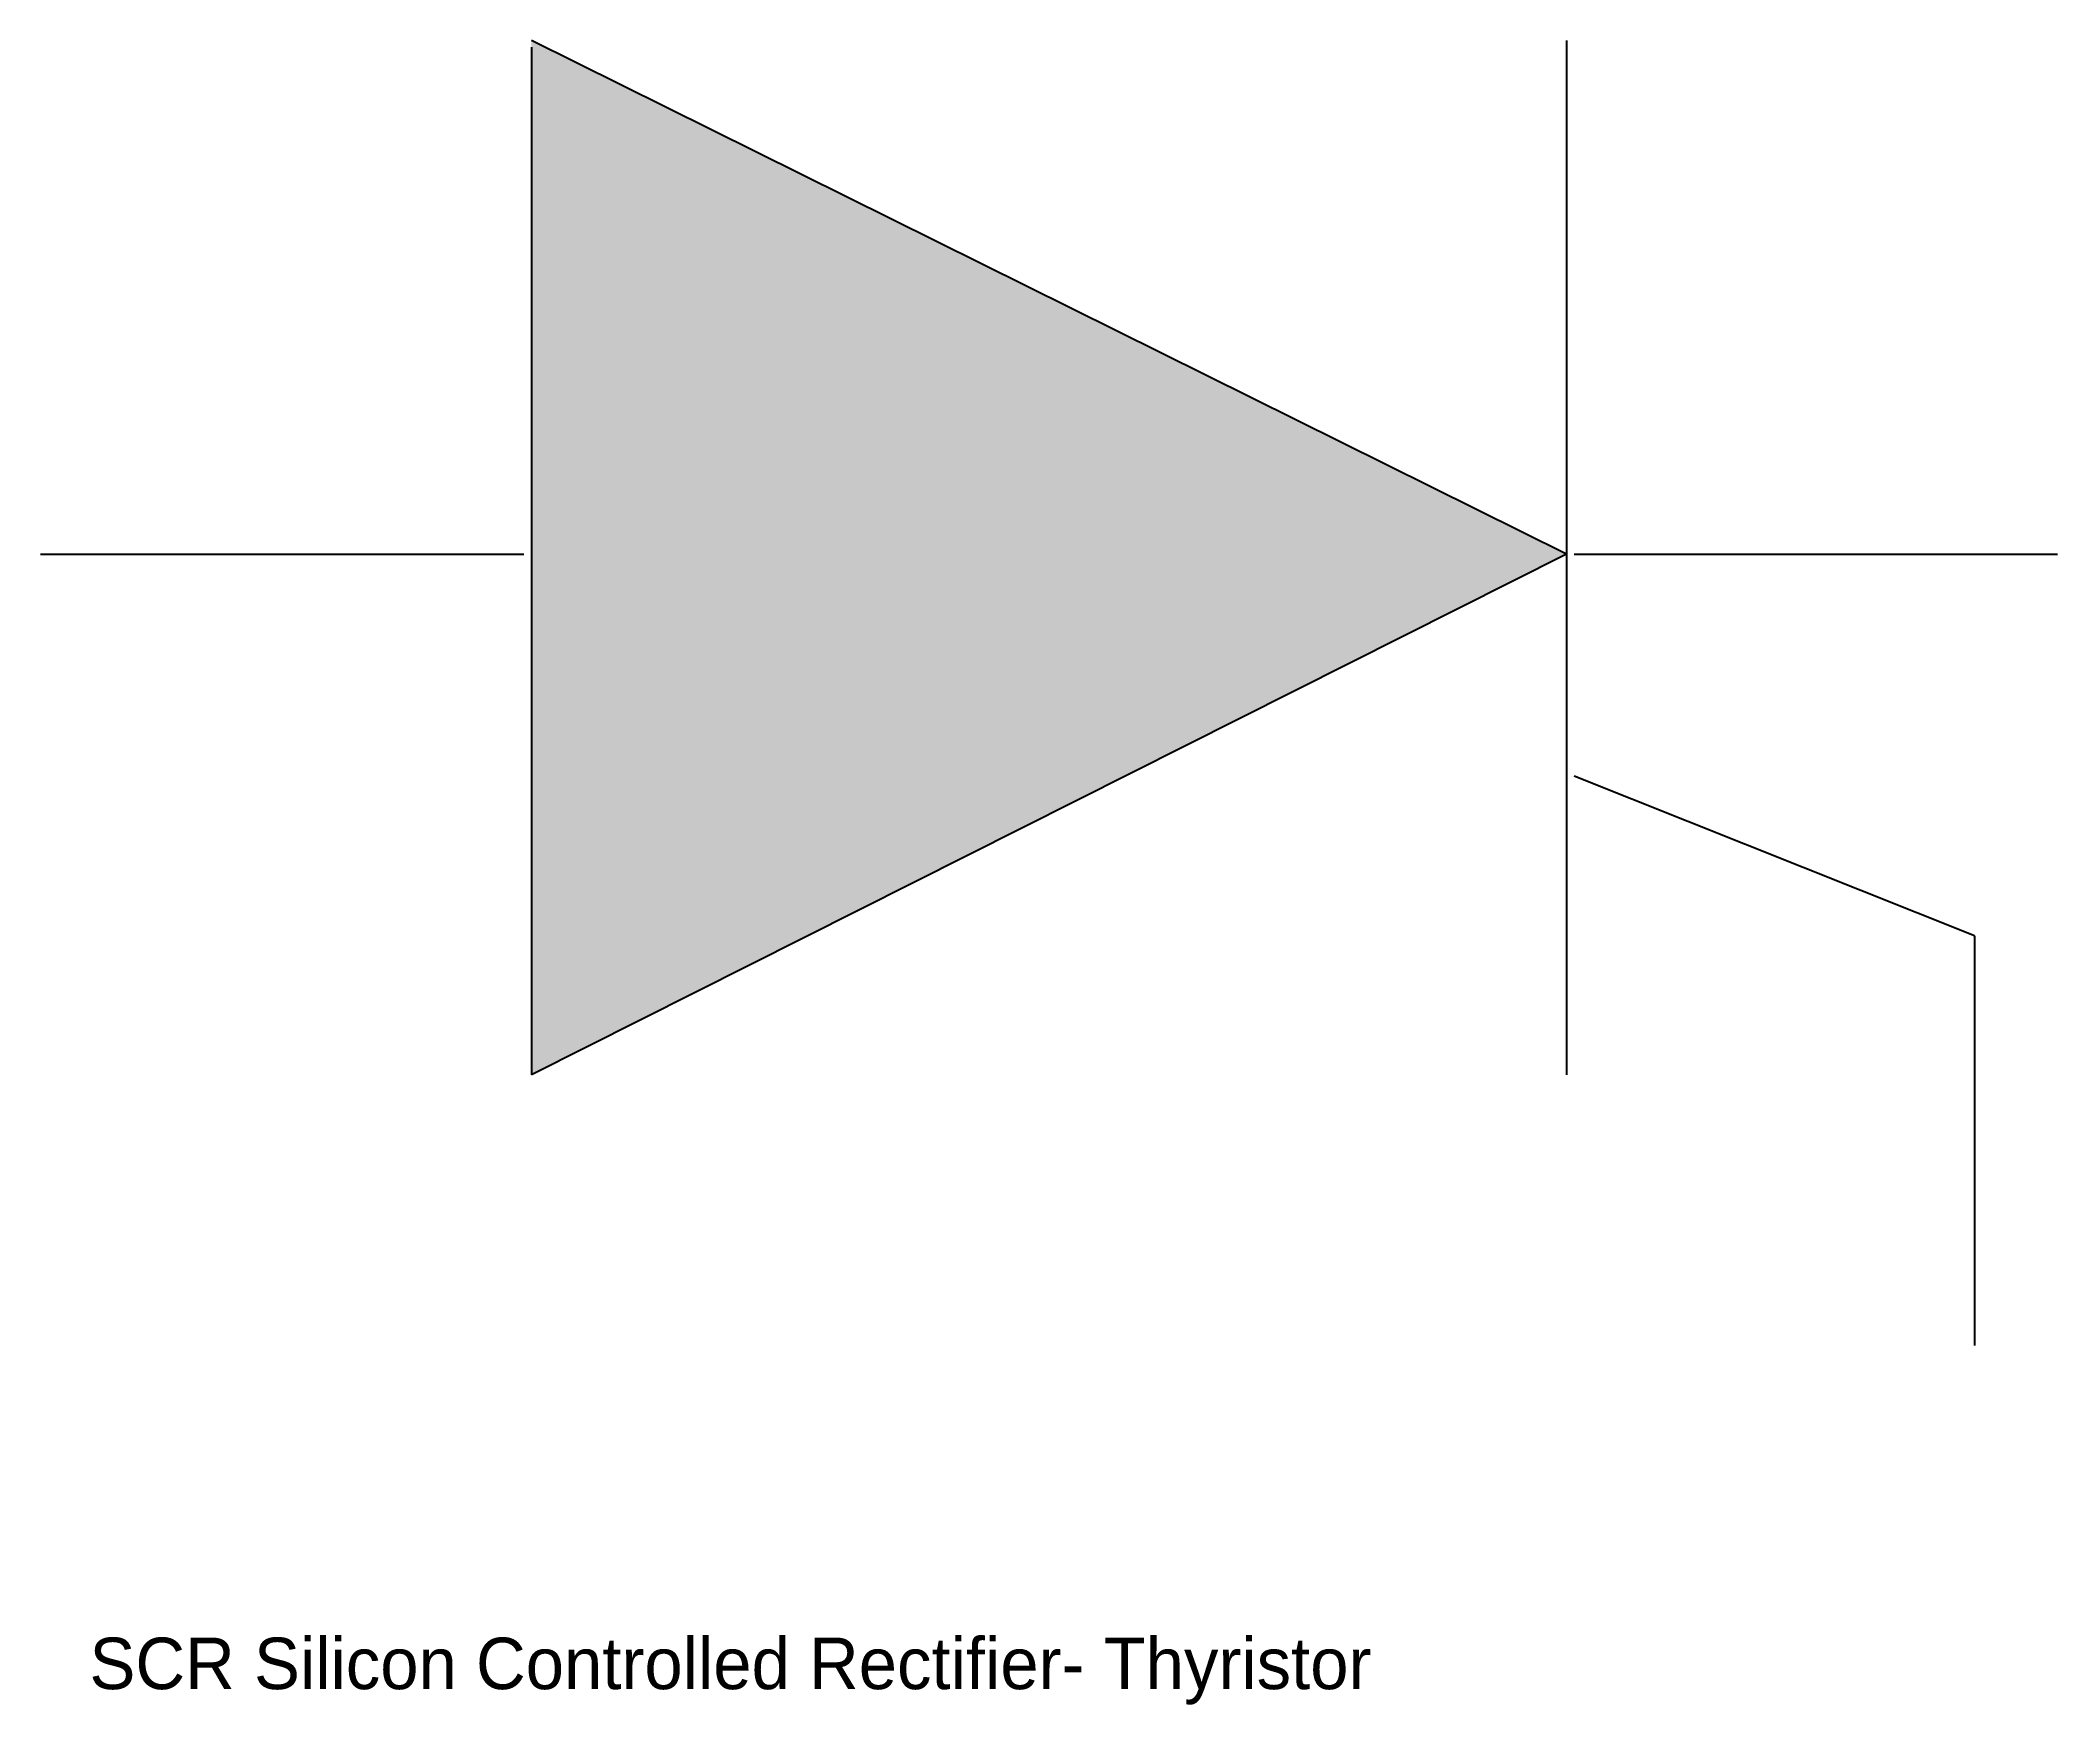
# Model space of a CAD drawing. Extents: x 3.15 to 9.02, y 0.96 to 5.8.
import ezdxf

# ---------------------------------------------------------------- set-up
doc = ezdxf.new("R2010")
doc.units = 0
doc.header["$LTSCALE"] = 0.5
doc.header["$MEASUREMENT"] = 0
doc.layers.add('1', color=7, linetype='CONTINUOUS')
doc.styles.add('TXT', font='txt')

msp = doc.modelspace()

# ---------------------------------------------------------------- linework, layer by layer
at = {"layer": '1', "color": 7}
for p, q in [((7.592429, 4.307865), (4.577465, 5.804494)), ((4.577465, 5.78427), (4.577465, 2.791011)), ((7.59243, 5.804494), (7.59243, 2.791011)), ((3.147007, 4.307865), (4.555458, 4.307865)), ((7.592429, 4.307865), (4.577465, 2.791011)), ((7.614436, 4.307865), (9.022887, 4.307865)), ((8.78081, 3.195506), (7.614437, 3.660674)), ((8.78081, 3.195506), (8.78081, 2.002247))]:
    msp.add_line(p, q, dxfattribs=at)
msp.add_solid([(4.577465, 5.804494), (7.59243, 4.307865), (4.577465, 2.791011)], dxfattribs=at)

# ---------------------------------------------------------------- texts
at = {"layer": '1', "color": 7, "style": 'TXT'}
msp.add_text('SCR Silicon Controlled Rectifier- Thyristor', height=0.15, dxfattribs=at).set_placement((3.290053, 1.001124))

doc.saveas('drawing.dxf')
